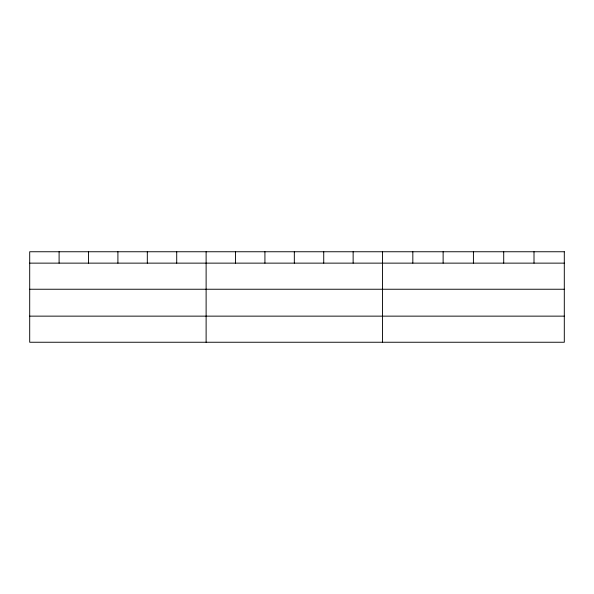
<?xml version="1.0" encoding="UTF-8"?>
<svg xmlns="http://www.w3.org/2000/svg" width="594" height="594" viewBox="0 0 594 594"><rect width="100%" height="100%" fill="white"/><g stroke="black" fill="none" stroke-linecap="round" stroke-linejoin="round"><path stroke-width="0.89" d="M29.7 263.135L564.3 263.135M29.7 289.241L564.3 289.241M29.7 316.142L564.3 316.142M534.006 251.752L534.006 263.135M503.712 251.752L503.712 263.135M473.418 251.752L473.418 263.135M443.124 251.752L443.124 263.135M412.83 251.752L412.83 263.135M382.536 251.752L382.536 342.248M353.133 251.752L353.133 263.135M323.73 251.752L323.73 263.135M294.327 251.752L294.327 263.135M264.924 251.752L264.924 263.135M235.521 251.752L235.521 263.135M206.118 251.752L206.118 342.248M176.715 251.752L176.715 263.135M147.312 251.752L147.312 263.135M117.909 251.752L117.909 263.135M88.506 251.752L88.506 263.135M59.103 251.752L59.103 263.135M564.3 251.752L29.7 251.752L29.7 342.248L564.3 342.248L564.3 251.752"/></g></svg>
